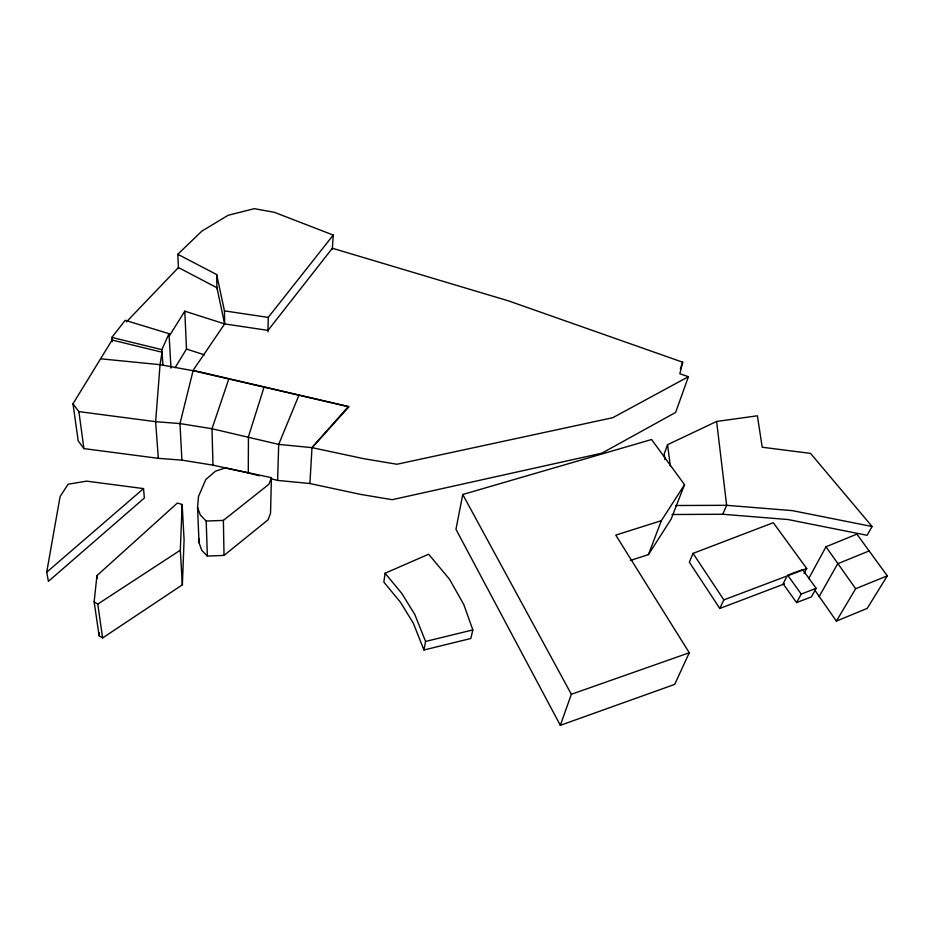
<?xml version="1.0" encoding="UTF-8"?>
<svg xmlns="http://www.w3.org/2000/svg" width="934" height="934" viewBox="0 0 934 934"><rect width="100%" height="100%" fill="white"/><g stroke="black" fill="none" stroke-linecap="round" stroke-linejoin="round"><path stroke-width="1.4" d="M259.454 475.791L248.281 472.954L248.432 436.75L264.053 387.131L348.172 406.675L312.003 447.643L309.901 483.532L360.571 494.39L392.233 499.69L601.881 453.177L675.621 412.443L688.428 376.694L679.847 373.752L682.672 362.205L508.68 300.935L332.376 248.234L268 330.391L224.65 323.911L184.792 311.174L169.136 336.263M267.965 331.815L268.245 317.408L333.228 235.076L274.386 212.322L254.293 208.667L228.13 215.287L201.907 231.095L177.799 254.27L178.487 268.595M271.42 477.659L270.545 513.221L268.128 519.748L224.02 555.415L207.371 556.092L201.732 550.266L199.024 542.701L197.564 507.407L198.498 496.514L205.819 479.457L215.439 471.238L225.374 467.887L271.42 477.659L268.922 484.279L223.378 520.39L206.18 521.044L200.366 515.101L197.564 507.407M309.901 483.532L277.608 480.403L278.694 444.386L298.903 395.351M182.363 584.824L184.091 539.84L182.142 504.465L177.355 503.064L96.938 575.624L94.136 601.87L99.121 635.762L102.623 637.957L182.363 584.824L180.32 550.196L182.142 504.465M332.306 249.285L333.228 235.076M199.024 542.701L199.351 538.673M99.121 635.762L99.413 632.902M385.077 573.242L383.874 582.139L400.476 602.255L413.307 623.153L423.966 649.994L470.841 638.494L472.837 629.913L463.766 604.473L449.523 579.243L428.636 554.212L385.077 573.242L401.83 593.464L414.789 614.467L425.565 641.448L423.966 649.994M46.7 572.215L60.103 496.514L68.147 484.197L86.605 481.138L143.532 488.599L144.361 498.009L48.416 581.333L46.7 572.215L143.532 488.599M462.75 494.495L455.955 529.321L560.33 725.333L674.675 684.4L689.28 652.761L615.763 535.112L661.354 520.67L684.529 484.699L651.593 439.517L462.75 494.495L571.351 694.277L560.33 725.333M264.053 387.131L193.081 370.716L179.982 423.581L181.92 460.135L212.964 465.144L248.281 472.954M228.877 378.772L212.006 428.741L212.964 465.144M680.349 368.86L682.672 362.205M672.013 514.506L722.753 514.26L787.946 519.526L867.056 535.299L872.111 526.519L810.537 453.387L762.214 447.234L757.392 415.793L716.623 421.456L667.553 444.677L664.226 453.889L664.961 459.656M630.427 560.435L648.429 554.621L661.354 520.67M684.529 484.699L671.137 519.106L648.429 554.621M804.081 573.476L806.731 568.537L773.305 522.701L693.051 553.383L689.339 562.175L719.787 608.454L784.548 583.855M722.753 514.26L726.64 505.306L716.623 421.456M162.913 365.392L161.897 349.643L168.996 333.671L125.203 320.327L111.823 337.431L112.267 341.751M719.787 608.454L723.838 599.897L806.731 568.537M786.323 577.621L783.112 583.785L796.585 602.617L811.401 596.873L816.164 588.315L802.61 569.658L787.619 575.146L801.244 594.071L796.585 602.617M808.669 578.648L825.995 546.775L856.875 534.131L887.3 575.846L867.196 608.396L836.385 621.11L814.355 589.471M819.141 596.628L837.658 563.774L869.484 550.791M158.313 458.337L83.92 448.6L78.199 440.895L72.992 403.78L112.092 340.034L162.061 352.223L160.053 364.669L155.628 421.678L158.313 458.337L181.92 460.135M836.385 621.11L855.649 588.712L887.3 575.846M175.113 367.692L186.496 349.047L184.792 311.174M72.992 403.78L78.876 411.602L155.628 421.678L179.982 423.581L212.006 428.741L278.694 444.386L312.003 447.643L349.082 406.664L193.14 370.331L224.65 323.911L216.933 287.73L178.429 267.544L126.44 321.891M94.136 601.87L97.766 604.111L180.32 550.196M688.428 376.694L612.797 417.696L396.95 464.256L364.283 458.792L312.003 447.643M801.244 594.071L816.164 588.315M571.351 694.277L689.28 652.761M425.565 641.448L472.837 629.913M675.492 505.516L726.64 505.306L792.347 510.629L872.111 526.519M100.977 358.843L160.053 364.669L193.081 370.716M177.799 254.27L216.665 274.561L224.452 310.87L268.245 317.408M111.823 337.431L161.897 349.643M272.027 478.99L277.608 480.403M186.496 349.047L204.464 354.85M855.649 588.712L825.995 546.775M693.051 553.383L723.838 599.897M97.766 604.111L102.623 637.957M96.938 575.624L97.346 578.496M78.876 411.602L83.92 448.6M667.553 444.677L670.32 465.903M168.996 333.671L170.992 368.159M206.18 521.044L207.371 556.092M216.665 274.561L216.945 288.769M223.378 520.39L224.02 555.415M224.452 310.87L224.65 323.9"/></g></svg>
